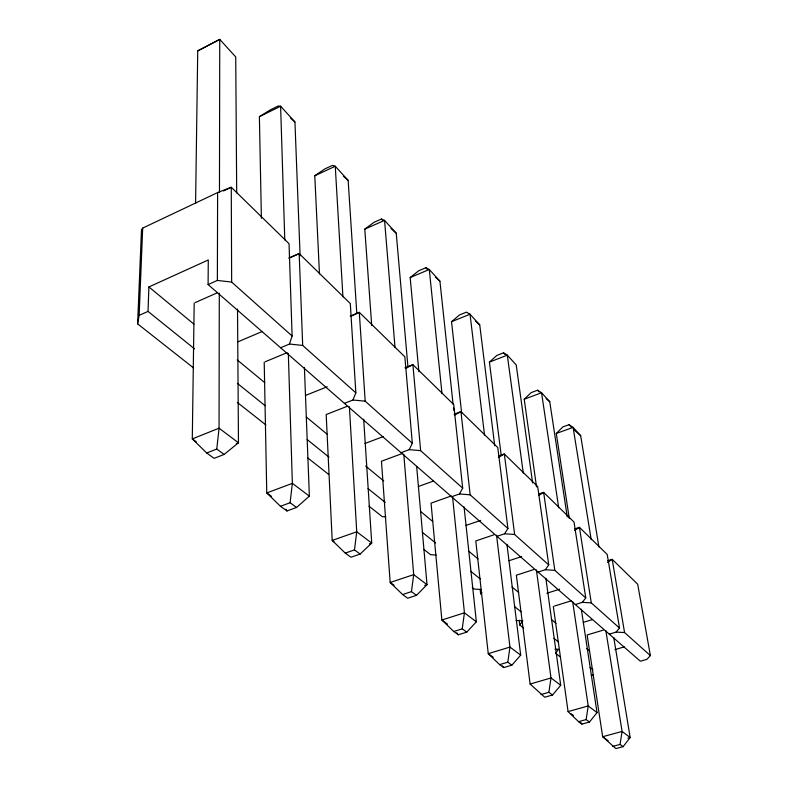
<?xml version="1.0" encoding="UTF-8"?>
<svg xmlns="http://www.w3.org/2000/svg" width="788" height="788" viewBox="0 0 788 788"><rect width="100%" height="100%" fill="white"/><g stroke="black" fill="none" stroke-linecap="round" stroke-linejoin="round"><path stroke-width="1.18" d="M194.528 348.848L148.016 311.398L148.902 286.94L208.278 259.971L208.101 284.566L217.37 280.429L217.616 192.587L231.258 187.258L289.038 243.689L292.102 335.993L289.482 344.041L280.607 347.744M219.291 293.146L219.054 428.189L216.779 449.042L224.137 454.43L238.468 442.797L237.523 309.063M219.468 192.361L219.744 39.4L197.729 50.885L195.591 203.452M194.193 303.025L192.292 438.896L206.722 453.001L214.119 458.35L224.137 454.43M193.602 367.976L137.614 323.848L141.485 229.771L142.687 228.096L217.616 192.587M137.614 323.848L139.141 315.358L142.687 228.096M304.404 367.444L309.369 496.144L296.534 507.452L290.092 502.734L292.368 483.349L288.319 353.408M363.672 419.196L371.729 543.07L360.146 554.053L354.472 549.896L356.737 531.782L349.389 406.716M416.675 466.585L427.017 584.666L416.497 595.324L411.454 591.63L413.69 574.639L403.791 454.203M464.063 506.842L476.366 621.801L466.752 632.134L462.241 628.824L464.437 612.828L452.558 496.795M506.94 544.272L520.691 655.153L511.855 665.17L507.797 662.196L509.954 647.076L496.538 535.18M545.848 578.234L560.721 685.264L552.555 694.986L548.881 692.297L550.999 677.956L536.392 569.97M581.308 609.193L597.038 712.598L589.473 722.025L586.134 719.582L588.212 705.95L572.669 601.658M613.763 637.522L630.154 737.519L623.111 746.66L620.058 744.424L622.087 731.451L605.844 630.617M344.425 403.358L352.935 400.018L355.841 392.848L350.296 303.528L299.174 253.598L289.029 258.011M401.033 452.686L409.199 449.662L412.321 443.23L404.845 356.806L359.298 312.324L350.217 316.116M451.593 496.745L459.434 493.978L462.694 488.166L453.721 404.549L412.892 364.667L404.914 367.829M497.011 536.323L504.556 533.781L507.925 528.512L497.78 447.584L460.96 411.622L454.085 414.212M481.872 592.369L480.67 594.201L480.138 589.375M538.046 572.078L545.306 569.734L548.744 564.917L537.692 486.57L504.33 453.977L498.538 456.055M523.557 627.997L519.775 625.012L522.838 620.816L516.101 620.461M575.299 604.534L582.293 602.357L585.77 597.954L574.019 522.05L543.641 492.372L539.031 493.968M556.111 652.385L558.603 649.292L554.949 649.115M609.262 634.133L616.019 632.114L619.516 628.056L607.223 554.476L579.446 527.349L574.846 528.876M607.509 560.829L612.197 559.332L637.689 584.233L650.386 655.596L646.889 659.349L640.368 661.23L208.101 284.566M569.3 518.504L556.289 433.459L562.809 426.958L569.074 424.693L573.103 427.401L580.667 435.705L598.919 546.98M536.529 486.915L524.217 399.23L531.151 392.641L537.623 390.218L541.553 392.749L549.748 401.742L567.271 516.928M501.217 455.464L489.417 362.106L496.834 355.427L503.502 352.837L507.314 355.161L516.209 364.933L532.609 482.916M461.64 413.01L451.544 321.701L459.502 314.954L466.388 312.166L470.032 314.225L479.734 324.883L494.726 445.762M418.891 371.749L410.174 277.553L418.733 270.757L425.855 267.743L429.283 269.486L439.911 281.149L453.07 404.116M371.709 325.562L364.785 229.131L374.034 222.295L381.402 219.034L384.564 220.384L396.236 233.199L407.918 366.578M607.587 562.494L612.197 559.332L624.559 632.547L650.386 655.596M319.465 273.948L314.776 175.763L324.814 168.928L332.438 165.382L335.255 166.238L348.148 180.393L356.806 313.526M574.541 530.56L579.446 527.349L591.286 602.879L619.516 628.056M538.992 495.278L543.641 492.372L554.811 570.335L585.77 597.954M261.389 218.355L259.39 116.673L270.333 109.877L278.243 105.986L280.617 106.242L294.939 121.963L300.1 255.765M498.341 457.503L504.33 453.977L514.623 534.491L548.744 564.917M454.528 415.197L460.96 411.622L470.141 494.805L507.925 528.512M197.729 50.885L219.744 39.4L235.73 56.953L236.696 192.873M405.584 368.449L412.892 364.667L420.625 450.637L462.694 488.166M259.39 116.673L280.617 106.242L284.783 239.985M351.044 316.264L359.298 312.324L365.189 401.181L412.321 443.23M223.496 190.932L231.258 187.258L231.662 282.084L292.102 335.993M314.776 175.763L335.255 166.238L342.928 296.869M139.141 315.358L148.016 311.398M289.097 258.07L299.174 253.598L302.681 345.43L355.841 392.848M195.286 302.543L217.114 292.89M364.785 229.131L384.564 220.384L395.024 347.587M237.513 342.002L262.089 331.571M410.174 277.553L429.283 269.486L441.999 393.606M265.3 361.722L287.187 352.64M451.544 321.701L470.032 314.225L484.521 435.025M305.547 395.428L327.187 386.78M206.722 453.001L216.779 449.042M236.272 443.664L238.468 442.797L219.054 428.189L192.292 438.896L196.242 441.753M347.114 406.352L326.183 414.537L332.201 540.43L345.252 553.097L350.965 557.224L360.146 554.053M489.417 362.106L507.314 355.161L523.271 473.027M364.982 443.477L383.254 436.572M524.217 399.23L541.553 392.749L558.692 507.797M402.579 453.396L381.461 461.236L390.168 582.49L402.609 594.536L407.691 598.21L416.497 595.324M264.207 362.175L266.768 492.933L280.469 506.29L290.092 502.734M280.469 506.29L286.95 510.969L296.534 507.452M556.289 433.459L573.103 427.401L591.207 539.721M418.398 486.482L433.331 481.113M451.307 495.967L431.046 503.128L441.861 620.008L453.76 631.493L458.301 634.773L466.752 632.134M369.414 543.868L371.729 543.07L356.737 531.782L332.201 540.43L334.112 541.809M345.252 553.097L354.472 549.896M465.57 525.566L480.631 520.405M494.106 534.737L475.785 540.923L488.245 653.676L499.641 664.639L503.729 667.594L511.855 665.17M424.693 585.435L427.017 584.666L413.69 574.639L390.168 582.49L394.039 585.307M402.609 594.536L411.454 591.63M509.018 560.721L521.597 556.584M533.89 569.517L516.357 575.201L530.117 684.053L544.744 697.222L552.555 694.986M546.862 593.246L559.628 589.207M453.76 631.493L462.241 628.824M554.437 606.07L571.359 600.791M583.209 622.392L592.418 619.595M603.332 630.105L587.119 634.98L602.672 736.711L615.842 748.6L623.111 746.66M499.641 664.639L507.797 662.196M614.906 649.637L624.303 646.869M530.117 684.053L550.999 677.956L560.721 685.264M591.394 675.395L593.512 674.784M541.041 694.553L548.881 692.297M553.314 606.425L568.079 711.603L588.212 705.95L597.038 712.598M568.079 711.603L578.579 721.67L586.134 719.582M578.579 721.67L581.938 724.103L589.473 722.025M627.888 738.12L630.154 737.519L622.087 731.451L602.672 736.711L608.169 740.7M612.769 746.384L620.058 744.424M616.019 632.114L624.559 632.547M582.293 602.357L591.286 602.879M481.291 589.493L474.179 589.079L472.258 587.562M545.306 569.734L554.811 570.335M436.119 555.048L430.534 554.683L423.816 549.394M504.556 533.781L514.623 534.491M385.844 516.918L382.288 516.662L368.951 506.152M459.434 493.978L470.141 494.805M409.199 449.662L420.625 450.637M352.935 400.018L365.189 401.181M289.482 344.041L302.681 345.43M217.37 280.429L231.662 282.084M271.565 496.42L266.768 492.933L292.368 483.349L309.369 496.144M447.466 624.076L441.861 620.008L464.437 612.828L476.366 621.801M493.229 657.281L488.245 653.676L509.954 647.076L520.691 655.153M570.788 713.573L573.487 715.534M237.286 402.402L265.891 424.939M307.517 457.739L328.675 474.415M555.491 653.163L560.278 656.936M237.385 383.362L265.192 405.751M307.172 439.566L328.98 457.129M368.035 488.58L385.253 502.439M422.329 532.294L435.577 542.971M470.722 571.27L480.237 578.934M514.446 606.474L521.085 611.833M553.944 638.29L558.623 642.053M590.074 667.387L592.95 669.702M148.902 286.94L193.927 324.144M237.227 359.929L264.738 382.663M306.315 417.01L326.981 434.089M365.681 466.063L383.707 480.956M420.496 511.363L432.711 521.459M468.565 551.088L478.021 558.899M512.033 587.001L518.642 592.458M551.334 619.476L555.993 623.318M586.607 648.622L589.385 650.918M290.575 118.082L294.939 121.963M343.617 176.345L348.148 180.393M391.015 228.52L396.236 233.199M435.331 277.041L439.911 281.149M475.331 320.913L479.734 324.883M546.123 398.482L549.748 401.742M573.674 429.391L580.667 435.705M381.402 219.034L382.86 220.63M425.855 267.743L427.451 269.496M503.502 352.837L504.842 354.304M537.623 390.218L539.159 391.902M569.074 424.693L571.211 427.027M580.559 722.409L581.938 724.103M502.439 665.89L503.729 667.594M456.873 632.794L458.301 634.773M285.975 509.137L286.95 510.969M519.164 620.186L519.775 625.012M453.464 407.77L453.721 410.203"/></g></svg>
